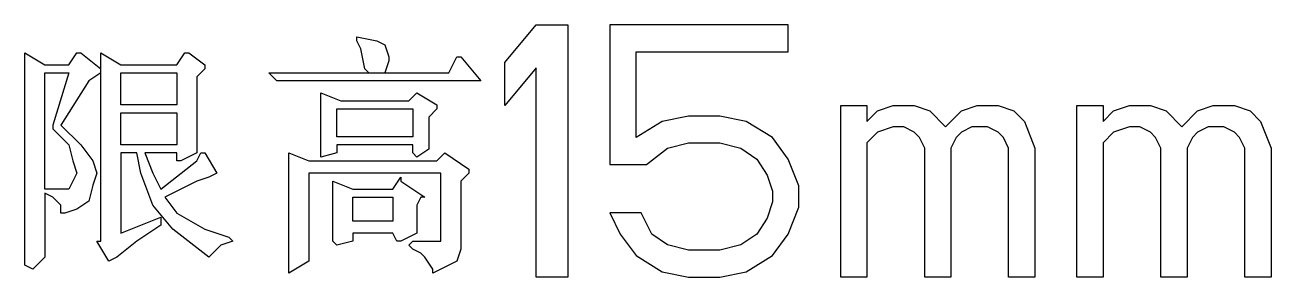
# Model space of a CAD drawing. Extents: x 207 to 375, y 69 to 182.
# Drawn here: x 278.23 to 298.01, y 119.15 to 123.15 of the extents above; entities that cross this region are included whole.
import ezdxf

# ---------------------------------------------------------------- set-up
doc = ezdxf.new("R2010")
doc.units = 0
doc.layers.add('03___PRT_ALL_CURVES', color=7, linetype='CONTINUOUS')

msp = doc.modelspace()

# ---------------------------------------------------------------- linework, layer by layer
at = {"layer": '03___PRT_ALL_CURVES', "color": 40, "linetype": 'CONTINUOUS'}
for p, q in [((285.845, 122.553), (286.345, 123.149)), ((286.345, 123.149), (286.845, 123.149)), ((286.845, 123.149), (286.845, 119.149)), ((287.512, 123.149), (287.512, 120.936)), ((290.345, 123.149), (287.512, 123.149)), ((290.345, 122.723), (290.345, 123.149)), ((283.496, 122.895), (283.496, 122.958)), ((283.496, 122.958), (283.814, 122.895)), ((283.56, 122.768), (283.496, 122.895)), ((283.814, 122.895), (283.941, 122.831)), ((278.226, 119.339), (278.226, 122.704)), ((278.226, 122.704), (278.544, 122.514)), ((278.925, 122.514), (279.052, 122.704)), ((279.052, 122.704), (279.115, 122.704)), ((279.115, 122.704), (279.433, 122.45)), ((279.433, 119.72), (279.433, 122.704)), ((279.433, 122.704), (279.75, 122.514)), ((280.639, 122.514), (280.766, 122.704)), ((280.766, 122.704), (280.83, 122.704)), ((280.83, 122.704), (281.083, 122.514)), ((283.623, 122.45), (283.56, 122.768)), ((283.941, 122.831), (284.004, 122.641)), ((287.929, 121.361), (287.929, 122.723)), ((287.929, 122.723), (290.345, 122.723)), ((278.544, 122.514), (278.925, 122.514)), ((279.75, 122.514), (280.639, 122.514)), ((281.083, 122.514), (281.083, 122.45)), ((284.004, 122.577), (283.941, 122.387)), ((284.004, 122.641), (284.004, 122.577)), ((284.956, 122.387), (285.083, 122.641)), ((285.083, 122.641), (285.147, 122.641)), ((285.147, 122.641), (285.464, 122.26)), ((285.845, 121.872), (285.845, 122.553)), ((278.544, 120.545), (278.544, 122.387)), ((278.544, 122.387), (278.925, 122.387)), ((278.925, 122.387), (278.671, 121.561)), ((279.433, 122.387), (279.242, 122.26)), ((279.75, 121.879), (279.75, 122.387)), ((279.75, 122.387), (280.639, 122.387)), ((280.639, 122.387), (280.639, 121.879)), ((281.083, 122.45), (280.956, 122.323)), ((280.956, 122.323), (280.956, 121.117)), ((282.226, 122.26), (282.099, 122.387)), ((282.099, 122.387), (284.956, 122.387)), ((283.687, 122.387), (283.623, 122.45)), ((286.345, 122.468), (285.845, 121.872)), ((286.345, 119.149), (286.345, 122.468)), ((279.242, 122.26), (278.798, 121.561)), ((285.464, 122.26), (282.226, 122.26)), ((282.925, 121.053), (282.925, 122.069)), ((282.925, 122.069), (283.242, 121.942)), ((283.242, 121.942), (284.322, 121.942)), ((284.322, 121.942), (284.449, 122.069)), ((284.449, 122.069), (284.766, 121.879)), ((280.639, 121.879), (279.75, 121.879)), ((279.75, 121.244), (279.75, 121.752)), ((279.75, 121.752), (280.639, 121.752)), ((280.639, 121.752), (280.639, 121.244)), ((283.179, 121.371), (283.179, 121.815)), ((283.179, 121.815), (284.385, 121.815)), ((284.385, 121.815), (284.385, 121.371)), ((284.766, 121.815), (284.639, 121.688)), ((284.639, 121.688), (284.639, 121.18)), ((284.766, 121.879), (284.766, 121.815)), ((288.762, 121.702), (288.345, 121.617)), ((289.262, 121.702), (288.762, 121.702)), ((289.679, 121.617), (289.262, 121.702)), ((291.179, 119.149), (291.179, 121.872)), ((291.179, 121.872), (291.595, 121.872)), ((291.595, 121.872), (291.595, 121.617)), ((291.595, 121.617), (291.762, 121.787)), ((291.762, 121.787), (292.012, 121.872)), ((292.012, 121.872), (292.345, 121.872)), ((292.345, 121.872), (292.595, 121.787)), ((292.595, 121.787), (292.845, 121.532)), ((292.845, 121.532), (293.095, 121.787)), ((293.095, 121.787), (293.345, 121.872)), ((293.345, 121.872), (293.679, 121.872)), ((293.679, 121.872), (293.929, 121.787)), ((293.929, 121.787), (294.095, 121.617)), ((294.929, 119.149), (294.929, 121.872)), ((294.929, 121.872), (295.345, 121.872)), ((295.345, 121.872), (295.345, 121.617)), ((295.345, 121.617), (295.512, 121.787)), ((295.512, 121.787), (295.762, 121.872)), ((295.762, 121.872), (296.095, 121.872)), ((296.095, 121.872), (296.345, 121.787)), ((296.345, 121.787), (296.595, 121.532)), ((296.595, 121.532), (296.845, 121.787)), ((296.845, 121.787), (297.095, 121.872)), ((297.095, 121.872), (297.429, 121.872)), ((297.429, 121.872), (297.679, 121.787)), ((297.679, 121.787), (297.845, 121.617)), ((278.671, 121.561), (278.671, 121.498)), ((278.671, 121.498), (278.925, 121.244)), ((278.798, 121.561), (279.115, 121.244)), ((288.345, 121.617), (287.929, 121.361)), ((290.095, 121.361), (289.679, 121.617)), ((292.012, 121.532), (291.762, 121.446)), ((292.179, 121.532), (292.012, 121.532)), ((292.345, 121.446), (292.179, 121.532)), ((293.262, 121.532), (293.095, 121.446)), ((293.512, 121.532), (293.262, 121.532)), ((293.679, 121.446), (293.512, 121.532)), ((294.095, 121.617), (294.262, 121.191)), ((295.762, 121.532), (295.512, 121.446)), ((295.929, 121.532), (295.762, 121.532)), ((296.095, 121.446), (295.929, 121.532)), ((297.012, 121.532), (296.845, 121.446)), ((297.262, 121.532), (297.012, 121.532)), ((297.429, 121.446), (297.262, 121.532)), ((297.845, 121.617), (298.012, 121.191)), ((284.385, 121.371), (283.179, 121.371)), ((290.345, 121.021), (290.095, 121.361)), ((291.762, 121.446), (291.595, 121.276)), ((292.429, 121.361), (292.345, 121.446)), ((292.512, 121.191), (292.429, 121.361)), ((293.012, 121.361), (292.929, 121.191)), ((293.095, 121.446), (293.012, 121.361)), ((293.762, 121.361), (293.679, 121.446)), ((293.845, 121.191), (293.762, 121.361)), ((295.512, 121.446), (295.345, 121.276)), ((296.179, 121.361), (296.095, 121.446)), ((296.262, 121.191), (296.179, 121.361)), ((296.762, 121.361), (296.679, 121.191)), ((296.845, 121.446), (296.762, 121.361)), ((297.512, 121.361), (297.429, 121.446)), ((297.595, 121.191), (297.512, 121.361)), ((278.925, 121.244), (278.988, 120.99)), ((279.115, 121.244), (279.306, 120.99)), ((280.639, 121.244), (279.75, 121.244)), ((279.75, 121.117), (279.75, 119.847)), ((280.004, 121.117), (279.75, 121.117)), ((280.068, 120.799), (280.004, 121.117)), ((280.131, 121.117), (280.258, 120.799)), ((280.639, 121.117), (280.131, 121.117)), ((280.639, 120.99), (280.639, 121.117)), ((280.956, 121.117), (280.703, 120.99)), ((280.956, 120.99), (281.02, 121.117)), ((281.02, 121.117), (281.083, 121.117)), ((281.083, 121.117), (281.274, 120.799)), ((282.417, 119.212), (282.417, 121.117)), ((282.417, 121.117), (282.734, 120.99)), ((283.179, 121.117), (282.925, 121.053)), ((283.179, 121.244), (283.179, 121.117)), ((284.385, 121.244), (283.179, 121.244)), ((284.385, 121.117), (284.385, 121.244)), ((284.449, 121.053), (284.385, 121.117)), ((284.639, 121.18), (284.449, 121.053)), ((284.766, 120.99), (284.893, 121.117)), ((284.893, 121.117), (285.274, 120.863)), ((288.095, 120.936), (288.429, 121.191)), ((288.429, 121.191), (288.762, 121.276)), ((288.762, 121.276), (289.262, 121.276)), ((289.262, 121.276), (289.595, 121.191)), ((289.595, 121.191), (289.845, 121.021)), ((291.595, 121.276), (291.595, 119.149)), ((292.512, 119.149), (292.512, 121.191)), ((292.929, 121.191), (292.929, 119.149)), ((293.845, 119.149), (293.845, 121.191)), ((294.262, 121.191), (294.262, 119.149)), ((295.345, 121.276), (295.345, 119.149)), ((296.262, 119.149), (296.262, 121.191)), ((296.679, 121.191), (296.679, 119.149)), ((297.595, 119.149), (297.595, 121.191)), ((298.012, 121.191), (298.012, 119.149)), ((278.988, 120.99), (279.052, 120.799)), ((279.306, 120.99), (279.369, 120.799)), ((280.385, 120.545), (280.956, 120.99)), ((280.703, 120.99), (280.639, 120.99)), ((282.734, 120.99), (284.766, 120.99)), ((287.512, 120.936), (288.095, 120.936)), ((289.845, 121.021), (290.012, 120.766)), ((290.512, 120.595), (290.345, 121.021)), ((279.052, 120.799), (278.925, 120.545)), ((279.369, 120.799), (279.306, 120.609)), ((280.258, 120.291), (280.068, 120.799)), ((280.258, 120.799), (280.385, 120.545)), ((281.147, 120.736), (280.956, 120.672)), ((281.274, 120.799), (281.147, 120.736)), ((282.734, 120.799), (282.734, 119.403)), ((284.83, 120.799), (282.734, 120.799)), ((284.068, 120.545), (284.195, 120.736)), ((284.195, 120.736), (284.195, 120.672)), ((284.83, 119.72), (284.83, 120.799)), ((285.274, 120.799), (285.147, 120.672)), ((285.274, 120.863), (285.274, 120.799)), ((290.012, 120.766), (290.095, 120.51)), ((278.925, 120.545), (278.544, 120.545)), ((279.306, 120.609), (279.242, 120.355)), ((280.956, 120.672), (280.449, 120.418)), ((283.115, 119.72), (283.115, 120.672)), ((283.115, 120.672), (283.433, 120.545)), ((283.433, 120.545), (284.068, 120.545)), ((284.195, 120.672), (284.576, 120.418)), ((285.147, 120.672), (285.147, 119.593)), ((290.095, 120.51), (290.095, 120.34)), ((290.512, 120.255), (290.512, 120.595)), ((278.544, 120.482), (278.544, 119.466)), ((278.671, 120.418), (278.544, 120.482)), ((278.798, 120.291), (278.671, 120.418)), ((279.242, 120.355), (279.052, 120.228)), ((280.449, 120.418), (280.639, 120.164)), ((283.433, 120.038), (283.433, 120.418)), ((283.433, 120.418), (284.068, 120.418)), ((284.068, 120.418), (284.068, 120.038)), ((284.512, 120.418), (284.449, 120.291)), ((284.576, 120.418), (284.512, 120.418)), ((290.095, 120.34), (290.012, 120.085)), ((278.798, 120.164), (278.798, 120.291)), ((278.861, 120.164), (278.798, 120.164)), ((279.052, 120.228), (278.861, 120.164)), ((279.75, 119.847), (280.385, 120.101)), ((280.576, 119.911), (280.258, 120.291)), ((280.385, 120.101), (280.385, 119.974)), ((280.639, 120.164), (281.083, 119.911)), ((284.449, 120.291), (284.449, 119.847)), ((288.012, 120.17), (287.512, 120.17)), ((287.512, 120.17), (287.679, 119.829)), ((288.179, 119.829), (288.012, 120.17)), ((290.345, 119.829), (290.512, 120.255)), ((280.385, 119.974), (280.004, 119.72)), ((281.147, 119.466), (280.576, 119.911)), ((281.083, 119.911), (281.464, 119.784)), ((284.068, 120.038), (283.433, 120.038)), ((290.012, 120.085), (289.845, 119.829)), ((279.56, 119.403), (279.369, 119.72)), ((279.369, 119.72), (279.433, 119.72)), ((280.004, 119.72), (279.687, 119.466)), ((281.528, 119.72), (281.337, 119.657)), ((281.464, 119.784), (281.528, 119.72)), ((283.179, 119.657), (283.115, 119.72)), ((283.433, 119.72), (283.179, 119.657)), ((283.433, 119.847), (283.433, 119.72)), ((284.068, 119.847), (283.433, 119.847)), ((284.131, 119.72), (284.068, 119.847)), ((284.195, 119.72), (284.131, 119.72)), ((284.449, 119.847), (284.195, 119.72)), ((284.322, 119.657), (284.385, 119.72)), ((284.385, 119.72), (284.83, 119.72)), ((287.679, 119.829), (287.929, 119.489)), ((288.429, 119.659), (288.179, 119.829)), ((289.845, 119.829), (289.595, 119.659)), ((290.095, 119.489), (290.345, 119.829)), ((281.337, 119.657), (281.147, 119.466)), ((284.385, 119.593), (284.322, 119.657)), ((284.512, 119.53), (284.385, 119.593)), ((284.576, 119.466), (284.512, 119.53)), ((285.147, 119.593), (285.083, 119.403)), ((288.762, 119.574), (288.429, 119.659)), ((289.262, 119.574), (288.762, 119.574)), ((289.595, 119.659), (289.262, 119.574)), ((278.353, 119.276), (278.226, 119.339)), ((278.544, 119.466), (278.353, 119.276)), ((279.687, 119.466), (279.56, 119.403)), ((282.734, 119.403), (282.417, 119.212)), ((284.703, 119.276), (284.576, 119.466)), ((285.083, 119.403), (284.703, 119.212)), ((287.929, 119.489), (288.345, 119.234)), ((289.679, 119.234), (290.095, 119.489)), ((284.703, 119.212), (284.703, 119.276)), ((286.845, 119.149), (286.345, 119.149)), ((288.345, 119.234), (288.762, 119.149)), ((288.762, 119.149), (289.262, 119.149)), ((289.262, 119.149), (289.679, 119.234)), ((291.595, 119.149), (291.179, 119.149)), ((292.929, 119.149), (292.512, 119.149)), ((294.262, 119.149), (293.845, 119.149)), ((295.345, 119.149), (294.929, 119.149)), ((296.679, 119.149), (296.262, 119.149)), ((298.012, 119.149), (297.595, 119.149))]:
    msp.add_line(p, q, dxfattribs=at)

doc.saveas('drawing.dxf')
